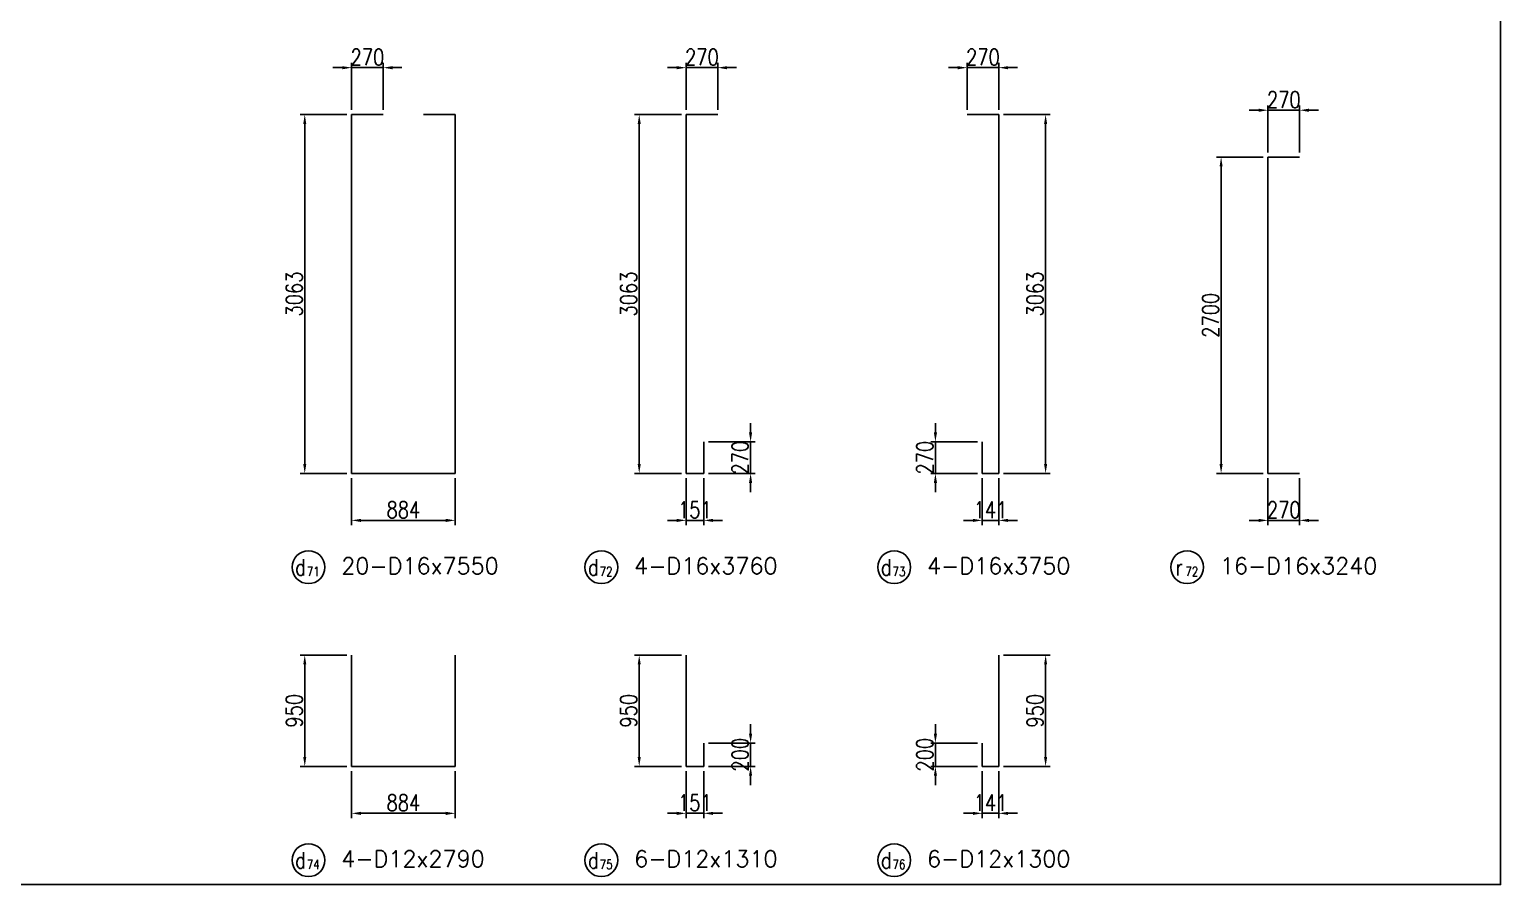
# Model space of a CAD drawing. Header units: millimetres. Extents: x -41433 to 131500, y -94900 to 39745.
# Drawn here: x 112558 to 125116, y 16250 to 23547 of the extents above; entities that cross this region are included whole.
import ezdxf
from ezdxf.enums import TextEntityAlignment as Align

# ---------------------------------------------------------------- set-up
doc = ezdxf.new("R2010")
doc.units = ezdxf.units.MM
doc.header["$LTSCALE"] = 160
doc.header["$MEASUREMENT"] = 0
doc.layers.get('DEFPOINTS').update_dxf_attribs({"color": 53, "linetype": 'CONTINUOUS'})
for name, color, linetype in [('DIM', 6, 'CONTINUOUS'), ('DIM-L', 6, 'CONTINUOUS'), ('TEKKIN-C', 3, 'CONTINUOUS'), ('TEKKIN-S', 3, 'CONTINUOUS'), ('TEXT', 4, 'CONTINUOUS'), ('TEXT-文字', 4, 'CONTINUOUS')]:
    doc.layers.add(name, color=color, linetype=linetype)
doc.styles.add('DIM-TEXT', font='ROMANS', dxfattribs={"width": 0.8, "bigfont": 'EXTFONT'})
doc.styles.add('MSゴシック', font='')
doc.styles.add('romans', font='romans.shx', dxfattribs={"bigfont": 'extfont.shx'})
doc.styles.get('MSゴシック').set_extended_font_data('MS Gothic')
doc.dimstyles.new('DIM40', dxfattribs={"dimscale": 40, "dimtxt": 3.5, "dimasz": 2, "dimexe": 1, "dimexo": 1, "dimgap": 0.5, "dimtad": 1, "dimdec": 0, "dimzin": 9, "dimdsep": 46, "dimtxsty": 'DIM-TEXT', "dimcen": 0, "dimclrt": 4, "dimaunit": 1, "dimadec": 4, "dimazin": 0, "dimtfac": 1, "dimtdec": 0, "dimtix": 1, "dimtmove": 2, "dimatfit": 0, "dimfxl": 1, "dimlwd": -1, "dimlwe": -1, "dimarcsym": 0})

# ---------------------------------------------------------------- blocks, each defined once
blk = doc.blocks.new('加工図文字列（JR）')
at = {"layer": 'TEXT-文字', "color": 6}
blk.add_circle((0, 0), 3.5, dxfattribs=at)
at = {"layer": 'DEFPOINTS', "ltscale": 100, "style": 'MSゴシック'}
for tag, p in [('加工図_圧接鉄筋', (57.81, -4.14)), ('加工図_圧接個数', (62.62, -4.14)), ('加工図_加工形状', (68.3, -4.14)), ('加工図_施工分け2', (73.3, -4.14))]:
    blk.add_attdef(tag, text='', height=4, dxfattribs=at).set_placement(p, align=Align.BOTTOM_LEFT)
at = {"layer": 'TEXT-文字', "color": 4, "style": 'romans', "width": 0.8}
for tag, height, p in [('加工図_平均長', 3.5, (33.63, 3.03)), ('加工図_副記号', 2, (0.5, 0)), ('加工図_文字列', 3.5, (7, -2.5))]:
    blk.add_attdef(tag, text='', height=height, dxfattribs=at).set_placement(p, align=Align.BOTTOM_LEFT)
at = {"layer": 'TEXT-文字', "color": 4, "ltscale": 100, "style": 'romans', "width": 0.8}
blk.add_attdef('加工図_施工分け', text='', height=3.5, dxfattribs=at).set_placement((-5.5, 0), align=Align.MIDDLE_RIGHT)
at = {"layer": 'TEXT-文字', "color": 4, "style": 'romans', "width": 0.8}
blk.add_attdef('加工図_主記号', text='', height=3.5, dxfattribs=at).set_placement((-1.7, 0), align=Align.MIDDLE_CENTER)
for tag, p in [('加工図_番号', (1, -2.5)), ('加工図_枝番', (4.5, -2.5))]:
    blk.add_attdef(tag, text='', height=2, dxfattribs=at).set_placement(p, align=Align.BOTTOM_CENTER)
blk = doc.blocks.new('*D280')
at = {"layer": 'DEFPOINTS', "color": 0, "ltscale": 0.8, "transparency": 16777216}
for p in [(122730, 22458), (123130, 22458), (123130, 19758)]:
    blk.add_point(p, dxfattribs=at)
at = {"layer": 'DIM', "color": 0, "ltscale": 0.8, "transparency": 16777216}
for p, q in [((123090, 22458), (122690, 22458)), ((122730, 19838), (122730, 22378)), ((123090, 19758), (122690, 19758))]:
    blk.add_line(p, q, dxfattribs=at)
for points in [[(122717, 22378), (122743, 22378), (122730, 22458)], [(122717, 19838), (122743, 19838), (122730, 19758)]]:
    blk.add_solid(points, dxfattribs=at)
at = {"layer": 'DIM', "color": 4, "ltscale": 0.8, "transparency": 16777216, "insert": (122640, 21108), "char_height": 140, "attachment_point": 5, "rotation": 90, "style": 'DIM-TEXT'}
blk.add_mtext('2700', dxfattribs=at)
blk = doc.blocks.new('*D281')
at = {"layer": 'DEFPOINTS', "color": 0, "ltscale": 0.8, "transparency": 16777216}
for p in [(123130, 19758), (123400, 19758), (123400, 19358)]:
    blk.add_point(p, dxfattribs=at)
at = {"layer": 'DIM', "color": 0, "ltscale": 0.8, "transparency": 16777216}
for p, q in [((123130, 19718), (123130, 19318)), ((123400, 19718), (123400, 19318)), ((123050, 19358), (122970, 19358)), ((123130, 19358), (123400, 19358)), ((123480, 19358), (123560, 19358))]:
    blk.add_line(p, q, dxfattribs=at)
for points in [[(123050, 19371), (123050, 19344), (123130, 19358)], [(123480, 19371), (123480, 19344), (123400, 19358)]]:
    blk.add_solid(points, dxfattribs=at)
at = {"layer": 'DIM', "color": 4, "ltscale": 0.8, "transparency": 16777216, "insert": (123265, 19448), "char_height": 140, "attachment_point": 5, "style": 'DIM-TEXT'}
blk.add_mtext('270', dxfattribs=at)
blk = doc.blocks.new('*D282')
at = {"layer": 'DEFPOINTS', "color": 0, "ltscale": 0.8, "transparency": 16777216}
for p in [(123400, 22858), (123130, 22458), (123400, 22458)]:
    blk.add_point(p, dxfattribs=at)
at = {"layer": 'DIM', "color": 0, "ltscale": 0.8, "transparency": 16777216}
for p, q in [((123050, 22858), (122970, 22858)), ((123130, 22498), (123130, 22898)), ((123130, 22858), (123400, 22858)), ((123400, 22498), (123400, 22898)), ((123480, 22858), (123560, 22858))]:
    blk.add_line(p, q, dxfattribs=at)
for points in [[(123050, 22871), (123050, 22844), (123130, 22858)], [(123480, 22871), (123480, 22844), (123400, 22858)]]:
    blk.add_solid(points, dxfattribs=at)
at = {"layer": 'DIM', "color": 4, "ltscale": 0.8, "transparency": 16777216, "insert": (123265, 22948), "char_height": 140, "attachment_point": 5, "style": 'DIM-TEXT'}
blk.add_mtext('270', dxfattribs=at)
blk = doc.blocks.new('*D459')
at = {"layer": 'DEFPOINTS', "color": 0, "ltscale": 0.8, "transparency": 16777216}
for p in [(114908, 18208), (115308, 18208), (115308, 17258)]:
    blk.add_point(p, dxfattribs=at)
at = {"layer": 'DIM', "color": 0, "ltscale": 0.8, "transparency": 16777216}
for p, q in [((115268, 18208), (114868, 18208)), ((114908, 17338), (114908, 18128)), ((115268, 17258), (114868, 17258))]:
    blk.add_line(p, q, dxfattribs=at)
for points in [[(114895, 18128), (114921, 18128), (114908, 18208)], [(114895, 17338), (114921, 17338), (114908, 17258)]]:
    blk.add_solid(points, dxfattribs=at)
at = {"layer": 'DIM', "color": 4, "ltscale": 0.8, "transparency": 16777216, "insert": (114818, 17733), "char_height": 140, "attachment_point": 5, "rotation": 90, "style": 'DIM-TEXT'}
blk.add_mtext('950', dxfattribs=at)
blk = doc.blocks.new('*D460')
at = {"layer": 'DEFPOINTS', "color": 0, "ltscale": 0.8, "transparency": 16777216}
for p in [(115308, 17258), (116192, 17258), (116192, 16858)]:
    blk.add_point(p, dxfattribs=at)
at = {"layer": 'DIM', "color": 0, "ltscale": 0.8, "transparency": 16777216}
for p, q in [((115308, 17218), (115308, 16818)), ((116192, 17218), (116192, 16818)), ((115388, 16858), (116112, 16858))]:
    blk.add_line(p, q, dxfattribs=at)
for points in [[(115388, 16871), (115388, 16844), (115308, 16858)], [(116112, 16871), (116112, 16844), (116192, 16858)]]:
    blk.add_solid(points, dxfattribs=at)
at = {"layer": 'DIM', "color": 4, "ltscale": 0.8, "transparency": 16777216, "insert": (115750, 16948), "char_height": 140, "attachment_point": 5, "style": 'DIM-TEXT'}
blk.add_mtext('884', dxfattribs=at)
blk = doc.blocks.new('*D461')
at = {"layer": 'DEFPOINTS', "color": 0, "ltscale": 0.8, "transparency": 16777216}
for p in [(117763, 18208), (118163, 18208), (118163, 17258)]:
    blk.add_point(p, dxfattribs=at)
at = {"layer": 'DIM', "color": 0, "ltscale": 0.8, "transparency": 16777216}
for p, q in [((118123, 18208), (117723, 18208)), ((117763, 17338), (117763, 18128)), ((118123, 17258), (117723, 17258))]:
    blk.add_line(p, q, dxfattribs=at)
for points in [[(117750, 18128), (117776, 18128), (117763, 18208)], [(117750, 17338), (117776, 17338), (117763, 17258)]]:
    blk.add_solid(points, dxfattribs=at)
at = {"layer": 'DIM', "color": 4, "ltscale": 0.8, "transparency": 16777216, "insert": (117673, 17733), "char_height": 140, "attachment_point": 5, "rotation": 90, "style": 'DIM-TEXT'}
blk.add_mtext('950', dxfattribs=at)
blk = doc.blocks.new('*D502')
at = {"layer": 'DEFPOINTS', "color": 0, "transparency": 16777216}
for p in [(115308, 19758), (116192, 19758), (115308, 19358)]:
    blk.add_point(p, dxfattribs=at)
at = {"layer": 'DIM', "color": 0, "transparency": 16777216}
for p, q in [((115308, 19718), (115308, 19318)), ((116192, 19718), (116192, 19318)), ((116112, 19358), (115388, 19358))]:
    blk.add_line(p, q, dxfattribs=at)
for points in [[(115388, 19371), (115388, 19344), (115308, 19358)], [(116112, 19371), (116112, 19344), (116192, 19358)]]:
    blk.add_solid(points, dxfattribs=at)
at = {"layer": 'DIM', "color": 4, "transparency": 16777216, "insert": (115750, 19448), "char_height": 140, "attachment_point": 5, "style": 'DIM-TEXT'}
blk.add_mtext('884', dxfattribs=at)
blk = doc.blocks.new('*D503')
at = {"layer": 'DEFPOINTS', "color": 0, "transparency": 16777216}
for p in [(115308, 22821), (114908, 19758), (115308, 19758)]:
    blk.add_point(p, dxfattribs=at)
at = {"layer": 'DIM', "color": 0, "transparency": 16777216}
for p, q in [((115268, 22821), (114868, 22821)), ((114908, 22741), (114908, 19838)), ((115268, 19758), (114868, 19758))]:
    blk.add_line(p, q, dxfattribs=at)
for points in [[(114895, 22741), (114921, 22741), (114908, 22821)], [(114895, 19838), (114921, 19838), (114908, 19758)]]:
    blk.add_solid(points, dxfattribs=at)
at = {"layer": 'DIM', "color": 4, "transparency": 16777216, "insert": (114818, 21289), "char_height": 140, "attachment_point": 5, "rotation": 90, "style": 'DIM-TEXT'}
blk.add_mtext('3063', dxfattribs=at)
blk = doc.blocks.new('*D504')
at = {"layer": 'DEFPOINTS', "color": 0, "transparency": 16777216}
for p in [(115308, 23221), (115308, 22821), (115578, 22821)]:
    blk.add_point(p, dxfattribs=at)
at = {"layer": 'DIM', "color": 0, "transparency": 16777216}
for p, q in [((115308, 22861), (115308, 23261)), ((115578, 22861), (115578, 23261)), ((115228, 23221), (115148, 23221)), ((115578, 23221), (115308, 23221)), ((115658, 23221), (115738, 23221))]:
    blk.add_line(p, q, dxfattribs=at)
for points in [[(115228, 23234), (115228, 23207), (115308, 23221)], [(115658, 23234), (115658, 23207), (115578, 23221)]]:
    blk.add_solid(points, dxfattribs=at)
at = {"layer": 'DIM', "color": 4, "transparency": 16777216, "insert": (115443, 23311), "char_height": 140, "attachment_point": 5, "style": 'DIM-TEXT'}
blk.add_mtext('270', dxfattribs=at)
blk = doc.blocks.new('*D683')
at = {"layer": 'DEFPOINTS', "color": 0, "transparency": 16777216}
for p in [(118314, 20028), (118314, 19758), (118714, 19758)]:
    blk.add_point(p, dxfattribs=at)
at = {"layer": 'DIM', "color": 0, "transparency": 16777216}
for p, q in [((118714, 20108), (118714, 20188)), ((118354, 20028), (118754, 20028)), ((118714, 20028), (118714, 19758)), ((118354, 19758), (118754, 19758)), ((118714, 19678), (118714, 19598))]:
    blk.add_line(p, q, dxfattribs=at)
for points in [[(118700, 20108), (118727, 20108), (118714, 20028)], [(118700, 19678), (118727, 19678), (118714, 19758)]]:
    blk.add_solid(points, dxfattribs=at)
at = {"layer": 'DIM', "color": 4, "transparency": 16777216, "insert": (118624, 19893), "char_height": 140, "attachment_point": 5, "rotation": 90, "style": 'DIM-TEXT'}
blk.add_mtext('270', dxfattribs=at)
blk = doc.blocks.new('*D684')
at = {"layer": 'DEFPOINTS', "color": 0, "transparency": 16777216}
for p in [(118163, 19758), (118314, 19758), (118163, 19358)]:
    blk.add_point(p, dxfattribs=at)
at = {"layer": 'DIM', "color": 0, "transparency": 16777216}
for p, q in [((118163, 19718), (118163, 19318)), ((118314, 19718), (118314, 19318)), ((118083, 19358), (118003, 19358)), ((118314, 19358), (118163, 19358)), ((118394, 19358), (118474, 19358))]:
    blk.add_line(p, q, dxfattribs=at)
for points in [[(118083, 19371), (118083, 19344), (118163, 19358)], [(118394, 19371), (118394, 19344), (118314, 19358)]]:
    blk.add_solid(points, dxfattribs=at)
at = {"layer": 'DIM', "color": 4, "transparency": 16777216, "insert": (118238, 19448), "char_height": 140, "attachment_point": 5, "style": 'DIM-TEXT'}
blk.add_mtext('151', dxfattribs=at)
blk = doc.blocks.new('*D685')
at = {"layer": 'DEFPOINTS', "color": 0, "transparency": 16777216}
for p in [(118163, 22821), (117763, 19758), (118163, 19758)]:
    blk.add_point(p, dxfattribs=at)
at = {"layer": 'DIM', "color": 0, "transparency": 16777216}
for p, q in [((118123, 22821), (117723, 22821)), ((117763, 22741), (117763, 19838)), ((118123, 19758), (117723, 19758))]:
    blk.add_line(p, q, dxfattribs=at)
for points in [[(117750, 22741), (117776, 22741), (117763, 22821)], [(117750, 19838), (117776, 19838), (117763, 19758)]]:
    blk.add_solid(points, dxfattribs=at)
at = {"layer": 'DIM', "color": 4, "transparency": 16777216, "insert": (117673, 21289), "char_height": 140, "attachment_point": 5, "rotation": 90, "style": 'DIM-TEXT'}
blk.add_mtext('3063', dxfattribs=at)
blk = doc.blocks.new('*D686')
at = {"layer": 'DEFPOINTS', "color": 0, "transparency": 16777216}
for p in [(118163, 23221), (118163, 22821), (118433, 22821)]:
    blk.add_point(p, dxfattribs=at)
at = {"layer": 'DIM', "color": 0, "transparency": 16777216}
for p, q in [((118163, 22861), (118163, 23261)), ((118433, 22861), (118433, 23261)), ((118083, 23221), (118003, 23221)), ((118433, 23221), (118163, 23221)), ((118513, 23221), (118593, 23221))]:
    blk.add_line(p, q, dxfattribs=at)
for points in [[(118083, 23234), (118083, 23207), (118163, 23221)], [(118513, 23234), (118513, 23207), (118433, 23221)]]:
    blk.add_solid(points, dxfattribs=at)
at = {"layer": 'DIM', "color": 4, "transparency": 16777216, "insert": (118298, 23311), "char_height": 140, "attachment_point": 5, "style": 'DIM-TEXT'}
blk.add_mtext('270', dxfattribs=at)
blk = doc.blocks.new('*D687')
at = {"layer": 'DEFPOINTS', "color": 0, "transparency": 16777216}
for p in [(120562, 23221), (120562, 22821), (120832, 22821)]:
    blk.add_point(p, dxfattribs=at)
at = {"layer": 'DIM', "color": 0, "transparency": 16777216}
for p, q in [((120562, 22861), (120562, 23261)), ((120832, 22861), (120832, 23261)), ((120482, 23221), (120402, 23221)), ((120832, 23221), (120562, 23221)), ((120912, 23221), (120992, 23221))]:
    blk.add_line(p, q, dxfattribs=at)
for points in [[(120482, 23234), (120482, 23207), (120562, 23221)], [(120912, 23234), (120912, 23207), (120832, 23221)]]:
    blk.add_solid(points, dxfattribs=at)
at = {"layer": 'DIM', "color": 4, "transparency": 16777216, "insert": (120697, 23311), "char_height": 140, "attachment_point": 5, "style": 'DIM-TEXT'}
blk.add_mtext('270', dxfattribs=at)
blk = doc.blocks.new('*D688')
at = {"layer": 'DEFPOINTS', "color": 0, "transparency": 16777216}
for p in [(120832, 22821), (120832, 19758), (121232, 19758)]:
    blk.add_point(p, dxfattribs=at)
at = {"layer": 'DIM', "color": 0, "transparency": 16777216}
for p, q in [((120872, 22821), (121272, 22821)), ((121232, 22741), (121232, 19838)), ((120872, 19758), (121272, 19758))]:
    blk.add_line(p, q, dxfattribs=at)
for points in [[(121219, 22741), (121245, 22741), (121232, 22821)], [(121219, 19838), (121245, 19838), (121232, 19758)]]:
    blk.add_solid(points, dxfattribs=at)
at = {"layer": 'DIM', "color": 4, "transparency": 16777216, "insert": (121142, 21289), "char_height": 140, "attachment_point": 5, "rotation": 90, "style": 'DIM-TEXT'}
blk.add_mtext('3063', dxfattribs=at)
blk = doc.blocks.new('*D689')
at = {"layer": 'DEFPOINTS', "color": 0, "transparency": 16777216}
for p in [(120691, 19758), (120832, 19758), (120691, 19358)]:
    blk.add_point(p, dxfattribs=at)
at = {"layer": 'DIM', "color": 0, "transparency": 16777216}
for p, q in [((120691, 19718), (120691, 19318)), ((120832, 19718), (120832, 19318)), ((120611, 19358), (120531, 19358)), ((120832, 19358), (120691, 19358)), ((120912, 19358), (120992, 19358))]:
    blk.add_line(p, q, dxfattribs=at)
for points in [[(120611, 19371), (120611, 19344), (120691, 19358)], [(120912, 19371), (120912, 19344), (120832, 19358)]]:
    blk.add_solid(points, dxfattribs=at)
at = {"layer": 'DIM', "color": 4, "transparency": 16777216, "insert": (120762, 19448), "char_height": 140, "attachment_point": 5, "style": 'DIM-TEXT'}
blk.add_mtext('141', dxfattribs=at)
blk = doc.blocks.new('*D690')
at = {"layer": 'DEFPOINTS', "color": 0, "transparency": 16777216}
for p in [(120691, 20028), (120291, 19758), (120691, 19758)]:
    blk.add_point(p, dxfattribs=at)
at = {"layer": 'DIM', "color": 0, "transparency": 16777216}
for p, q in [((120291, 20108), (120291, 20188)), ((120651, 20028), (120251, 20028)), ((120291, 20028), (120291, 19758)), ((120651, 19758), (120251, 19758)), ((120291, 19678), (120291, 19598))]:
    blk.add_line(p, q, dxfattribs=at)
for points in [[(120278, 20108), (120305, 20108), (120291, 20028)], [(120278, 19678), (120305, 19678), (120291, 19758)]]:
    blk.add_solid(points, dxfattribs=at)
at = {"layer": 'DIM', "color": 4, "transparency": 16777216, "insert": (120201, 19893), "char_height": 140, "attachment_point": 5, "rotation": 90, "style": 'DIM-TEXT'}
blk.add_mtext('270', dxfattribs=at)
blk = doc.blocks.new('*D691')
at = {"layer": 'DEFPOINTS', "color": 0, "transparency": 16777216}
for p in [(118314, 17458), (118314, 17258), (118714, 17258)]:
    blk.add_point(p, dxfattribs=at)
at = {"layer": 'DIM', "color": 0, "transparency": 16777216}
for p, q in [((118714, 17538), (118714, 17618)), ((118354, 17458), (118754, 17458)), ((118714, 17458), (118714, 17258)), ((118354, 17258), (118754, 17258)), ((118714, 17178), (118714, 17098))]:
    blk.add_line(p, q, dxfattribs=at)
for points in [[(118700, 17538), (118727, 17538), (118714, 17458)], [(118700, 17178), (118727, 17178), (118714, 17258)]]:
    blk.add_solid(points, dxfattribs=at)
at = {"layer": 'DIM', "color": 4, "transparency": 16777216, "insert": (118624, 17358), "char_height": 140, "attachment_point": 5, "rotation": 90, "style": 'DIM-TEXT'}
blk.add_mtext('200', dxfattribs=at)
blk = doc.blocks.new('*D692')
at = {"layer": 'DEFPOINTS', "color": 0, "transparency": 16777216}
for p in [(118163, 17258), (118314, 17258), (118163, 16858)]:
    blk.add_point(p, dxfattribs=at)
at = {"layer": 'DIM', "color": 0, "transparency": 16777216}
for p, q in [((118163, 17218), (118163, 16818)), ((118314, 17218), (118314, 16818)), ((118083, 16858), (118003, 16858)), ((118314, 16858), (118163, 16858)), ((118394, 16858), (118474, 16858))]:
    blk.add_line(p, q, dxfattribs=at)
for points in [[(118083, 16871), (118083, 16844), (118163, 16858)], [(118394, 16871), (118394, 16844), (118314, 16858)]]:
    blk.add_solid(points, dxfattribs=at)
at = {"layer": 'DIM', "color": 4, "transparency": 16777216, "insert": (118238, 16948), "char_height": 140, "attachment_point": 5, "style": 'DIM-TEXT'}
blk.add_mtext('151', dxfattribs=at)
blk = doc.blocks.new('*D693')
at = {"layer": 'DEFPOINTS', "color": 0, "transparency": 16777216}
for p in [(120832, 18208), (120832, 17258), (121232, 17258)]:
    blk.add_point(p, dxfattribs=at)
at = {"layer": 'DIM', "color": 0, "transparency": 16777216}
for p, q in [((120872, 18208), (121272, 18208)), ((121232, 18128), (121232, 17338)), ((120872, 17258), (121272, 17258))]:
    blk.add_line(p, q, dxfattribs=at)
for points in [[(121219, 18128), (121245, 18128), (121232, 18208)], [(121219, 17338), (121245, 17338), (121232, 17258)]]:
    blk.add_solid(points, dxfattribs=at)
at = {"layer": 'DIM', "color": 4, "transparency": 16777216, "insert": (121142, 17733), "char_height": 140, "attachment_point": 5, "rotation": 90, "style": 'DIM-TEXT'}
blk.add_mtext('950', dxfattribs=at)
blk = doc.blocks.new('*D694')
at = {"layer": 'DEFPOINTS', "color": 0, "transparency": 16777216}
for p in [(120691, 17258), (120832, 17258), (120691, 16858)]:
    blk.add_point(p, dxfattribs=at)
at = {"layer": 'DIM', "color": 0, "transparency": 16777216}
for p, q in [((120691, 17218), (120691, 16818)), ((120832, 17218), (120832, 16818)), ((120611, 16858), (120531, 16858)), ((120832, 16858), (120691, 16858)), ((120912, 16858), (120992, 16858))]:
    blk.add_line(p, q, dxfattribs=at)
for points in [[(120611, 16871), (120611, 16844), (120691, 16858)], [(120912, 16871), (120912, 16844), (120832, 16858)]]:
    blk.add_solid(points, dxfattribs=at)
at = {"layer": 'DIM', "color": 4, "transparency": 16777216, "insert": (120762, 16948), "char_height": 140, "attachment_point": 5, "style": 'DIM-TEXT'}
blk.add_mtext('141', dxfattribs=at)
blk = doc.blocks.new('*D695')
at = {"layer": 'DEFPOINTS', "color": 0, "transparency": 16777216}
for p in [(120691, 17458), (120291, 17258), (120691, 17258)]:
    blk.add_point(p, dxfattribs=at)
at = {"layer": 'DIM', "color": 0, "transparency": 16777216}
for p, q in [((120291, 17538), (120291, 17618)), ((120651, 17458), (120251, 17458)), ((120291, 17458), (120291, 17258)), ((120651, 17258), (120251, 17258)), ((120291, 17178), (120291, 17098))]:
    blk.add_line(p, q, dxfattribs=at)
for points in [[(120278, 17538), (120305, 17538), (120291, 17458)], [(120278, 17178), (120305, 17178), (120291, 17258)]]:
    blk.add_solid(points, dxfattribs=at)
at = {"layer": 'DIM', "color": 4, "transparency": 16777216, "insert": (120201, 17358), "char_height": 140, "attachment_point": 5, "rotation": 90, "style": 'DIM-TEXT'}
blk.add_mtext('200', dxfattribs=at)

msp = doc.modelspace()

# ---------------------------------------------------------------- linework, layer by layer
at = {"layer": 'DEFPOINTS', "flags": 128}
msp.add_lwpolyline([(100000, 16250), (125115.53, 16250), (125115.53, 30708.35), (100000, 30708.35)], close=True, dxfattribs=at)
at = {"layer": 'TEKKIN-C', "ltscale": 0.8}
for p, q in [((123130, 19757.8), (123130, 22457.8)), ((123130, 22457.8), (123400, 22457.8)), ((123400, 19757.8), (123130, 19757.8))]:
    msp.add_line(p, q, dxfattribs=at)
at = {"layer": 'TEKKIN-S', "ltscale": 0.8}
for p, q in [((115578, 22820.8), (115308, 22820.8)), ((115308, 22820.8), (115308, 19757.8)), ((116192, 22820.8), (115922, 22820.8)), ((116192, 19757.8), (116192, 22820.8)), ((115308, 19757.8), (116192, 19757.8)), ((115308, 17257.8), (115308, 18207.8)), ((116192, 18207.8), (116192, 17257.8)), ((116192, 17257.8), (115308, 17257.8))]:
    msp.add_line(p, q, dxfattribs=at)
at = {"layer": 'TEKKIN-S'}
for p, q in [((118433, 22820.8), (118163, 22820.8)), ((118163, 22820.8), (118163, 19757.8)), ((120832, 22820.8), (120562, 22820.8)), ((120832, 19757.8), (120832, 22820.8)), ((118313.8, 19757.8), (118313.8, 20027.8)), ((120691.2, 20027.8), (120691.2, 19757.8)), ((118163, 19757.8), (118313.8, 19757.8)), ((120691.2, 19757.8), (120832, 19757.8)), ((118163, 18207.8), (118163, 17257.8)), ((120832, 17257.8), (120832, 18207.8)), ((118313.8, 17257.8), (118313.8, 17457.8)), ((120691.2, 17457.8), (120691.2, 17257.8)), ((118163, 17257.8), (118313.8, 17257.8)), ((120691.2, 17257.8), (120832, 17257.8))]:
    msp.add_line(p, q, dxfattribs=at)

# ---------------------------------------------------------------- block references
at = {"layer": 'DIM-L', "ltscale": 0.8}
ref = msp.add_blockref('加工図文字列（JR）', (114940, 18957.8), dxfattribs=dict(at, xscale=40, yscale=40, zscale=40))
ref.add_attrib('加工図_主記号', 'd', dxfattribs={"layer": 'TEXT', "height": 140, "style": 'romans', "width": 0.8}).set_placement((114872, 18957.8), align=Align.MIDDLE_CENTER)
ref.add_attrib('加工図_番号', '71', dxfattribs={"layer": 'TEXT', "height": 80, "style": 'romans', "width": 0.8}).set_placement((114980, 18857.8), align=Align.BOTTOM_CENTER)
ref.add_attrib('加工図_文字列', '20-D16x7550', dxfattribs={"layer": 'TEXT', "height": 140, "style": 'romans'}).set_placement((115220, 18857.8), align=Align.BOTTOM_LEFT)
ref = msp.add_blockref('加工図文字列（JR）', (117440, 18957.8), dxfattribs=dict(at, xscale=40, yscale=40, zscale=40))
ref.add_attrib('加工図_主記号', 'd', dxfattribs={"layer": 'TEXT', "height": 140, "style": 'romans', "width": 0.8}).set_placement((117372, 18957.8), align=Align.MIDDLE_CENTER)
ref.add_attrib('加工図_番号', '72', dxfattribs={"layer": 'TEXT', "height": 80, "style": 'romans', "width": 0.8}).set_placement((117480, 18857.8), align=Align.BOTTOM_CENTER)
ref.add_attrib('加工図_文字列', '4-D16x3760', dxfattribs={"layer": 'TEXT', "height": 140, "style": 'romans'}).set_placement((117720, 18857.8), align=Align.BOTTOM_LEFT)
ref = msp.add_blockref('加工図文字列（JR）', (119940, 18957.8), dxfattribs=dict(at, xscale=40, yscale=40, zscale=40))
ref.add_attrib('加工図_主記号', 'd', dxfattribs={"layer": 'TEXT', "height": 140, "style": 'romans', "width": 0.8}).set_placement((119872, 18957.8), align=Align.MIDDLE_CENTER)
ref.add_attrib('加工図_番号', '73', dxfattribs={"layer": 'TEXT', "height": 80, "style": 'romans', "width": 0.8}).set_placement((119980, 18857.8), align=Align.BOTTOM_CENTER)
ref.add_attrib('加工図_文字列', '4-D16x3750', dxfattribs={"layer": 'TEXT', "height": 140, "style": 'romans'}).set_placement((120220, 18857.8), align=Align.BOTTOM_LEFT)
ref = msp.add_blockref('加工図文字列（JR）', (122440, 18957.8), dxfattribs=dict(at, xscale=40, yscale=40, zscale=40))
ref.add_attrib('加工図_主記号', 'r', dxfattribs={"layer": 'TEXT', "height": 140, "style": 'romans', "width": 0.8}).set_placement((122372, 18957.8), align=Align.MIDDLE_CENTER)
ref.add_attrib('加工図_番号', '72', dxfattribs={"layer": 'TEXT', "height": 80, "style": 'romans', "width": 0.8}).set_placement((122480, 18857.8), align=Align.BOTTOM_CENTER)
ref.add_attrib('加工図_文字列', '16-D16x3240', dxfattribs={"layer": 'TEXT', "height": 140, "style": 'romans'}).set_placement((122720, 18857.8), align=Align.BOTTOM_LEFT)
ref = msp.add_blockref('加工図文字列（JR）', (114940, 16457.8), dxfattribs=dict(at, xscale=40, yscale=40, zscale=40))
ref.add_attrib('加工図_主記号', 'd', dxfattribs={"layer": 'TEXT', "height": 140, "style": 'romans', "width": 0.8}).set_placement((114872, 16457.8), align=Align.MIDDLE_CENTER)
ref.add_attrib('加工図_番号', '74', dxfattribs={"layer": 'TEXT', "height": 80, "style": 'romans', "width": 0.8}).set_placement((114980, 16357.8), align=Align.BOTTOM_CENTER)
ref.add_attrib('加工図_文字列', '4-D12x2790', dxfattribs={"layer": 'TEXT', "height": 140, "style": 'romans'}).set_placement((115220, 16357.8), align=Align.BOTTOM_LEFT)
ref = msp.add_blockref('加工図文字列（JR）', (117440, 16457.8), dxfattribs=dict(at, xscale=40, yscale=40, zscale=40))
ref.add_attrib('加工図_主記号', 'd', dxfattribs={"layer": 'TEXT', "height": 140, "style": 'romans', "width": 0.8}).set_placement((117372, 16457.8), align=Align.MIDDLE_CENTER)
ref.add_attrib('加工図_番号', '75', dxfattribs={"layer": 'TEXT', "height": 80, "style": 'romans', "width": 0.8}).set_placement((117480, 16357.8), align=Align.BOTTOM_CENTER)
ref.add_attrib('加工図_文字列', '6-D12x1310', dxfattribs={"layer": 'TEXT', "height": 140, "style": 'romans'}).set_placement((117720, 16357.8), align=Align.BOTTOM_LEFT)
ref = msp.add_blockref('加工図文字列（JR）', (119940, 16457.8), dxfattribs=dict(at, xscale=40, yscale=40, zscale=40))
ref.add_attrib('加工図_主記号', 'd', dxfattribs={"layer": 'TEXT', "height": 140, "style": 'romans', "width": 0.8}).set_placement((119872, 16457.8), align=Align.MIDDLE_CENTER)
ref.add_attrib('加工図_番号', '76', dxfattribs={"layer": 'TEXT', "height": 80, "style": 'romans', "width": 0.8}).set_placement((119980, 16357.8), align=Align.BOTTOM_CENTER)
ref.add_attrib('加工図_文字列', '6-D12x1300', dxfattribs={"layer": 'TEXT', "height": 140, "style": 'romans'}).set_placement((120220, 16357.8), align=Align.BOTTOM_LEFT)

# ---------------------------------------------------------------- dimensions: what is measured, and where the dimension line sits
at = {"layer": 'DIM'}
for p1, p2, distance, picture, middle in [((115578, 22820.8), (115308, 22820.8), -400, '*D504', (115443, 23310.8)), ((118433, 22820.8), (118163, 22820.8), -400, '*D686', (118298, 23310.8)), ((120832, 22820.8), (120562, 22820.8), -400, '*D687', (120697, 23310.8)), ((115308, 22820.8), (115308, 19757.8), -400, '*D503', (114818, 21289.3)), ((118163, 22820.8), (118163, 19757.8), -400, '*D685', (117673, 21289.3)), ((120832, 22820.8), (120832, 19757.8), 400, '*D688', (121142, 21289.3)), ((118313.8, 20027.8), (118313.8, 19757.8), 400, '*D683', (118623.8, 19892.8)), ((120691.2, 20027.8), (120691.2, 19757.8), -400, '*D690', (120201.2, 19892.8)), ((116192, 19757.8), (115308, 19757.8), 400, '*D502', (115750, 19447.8)), ((118313.8, 19757.8), (118163, 19757.8), 400, '*D684', (118238.4, 19447.8)), ((120832, 19757.8), (120691.2, 19757.8), 400, '*D689', (120761.6, 19447.8)), ((120832, 18207.8), (120832, 17257.8), 400, '*D693', (121142, 17732.8)), ((118313.8, 17457.8), (118313.8, 17257.8), 400, '*D691', (118623.8, 17357.8)), ((120691.2, 17457.8), (120691.2, 17257.8), -400, '*D695', (120201.2, 17357.8)), ((118313.8, 17257.8), (118163, 17257.8), 400, '*D692', (118238.4, 16947.8)), ((120832, 17257.8), (120691.2, 17257.8), 400, '*D694', (120761.6, 16947.8))]:
    dim = msp.add_aligned_dim(p1=p1, p2=p2, distance=distance, dimstyle='DIM40', override={"dimfxl": 0, "dimarcsym": 2}, dxfattribs=at)
    dim.commit()
    dim.dimension.update_dxf_attribs({"geometry": picture, "text_midpoint": middle})
at = {"layer": 'DIM', "ltscale": 0.8}
for p1, p2, distance, picture, middle in [((123130, 22457.8), (123400, 22457.8), 400, '*D282', (123265, 22947.8)), ((123130, 19757.8), (123130, 22457.8), 400, '*D280', (122640, 21107.8)), ((123130, 19757.8), (123400, 19757.8), -400, '*D281', (123265, 19447.8)), ((115308, 17257.8), (115308, 18207.8), 400, '*D459', (114818, 17732.8)), ((118163, 17257.8), (118163, 18207.8), 400, '*D461', (117673, 17732.8)), ((115308, 17257.8), (116192, 17257.8), -400, '*D460', (115750, 16947.8))]:
    dim = msp.add_aligned_dim(p1=p1, p2=p2, distance=distance, dimstyle='DIM40', dxfattribs=at)
    dim.commit()
    dim.dimension.update_dxf_attribs({"geometry": picture, "text_midpoint": middle})

doc.saveas('drawing.dxf')
